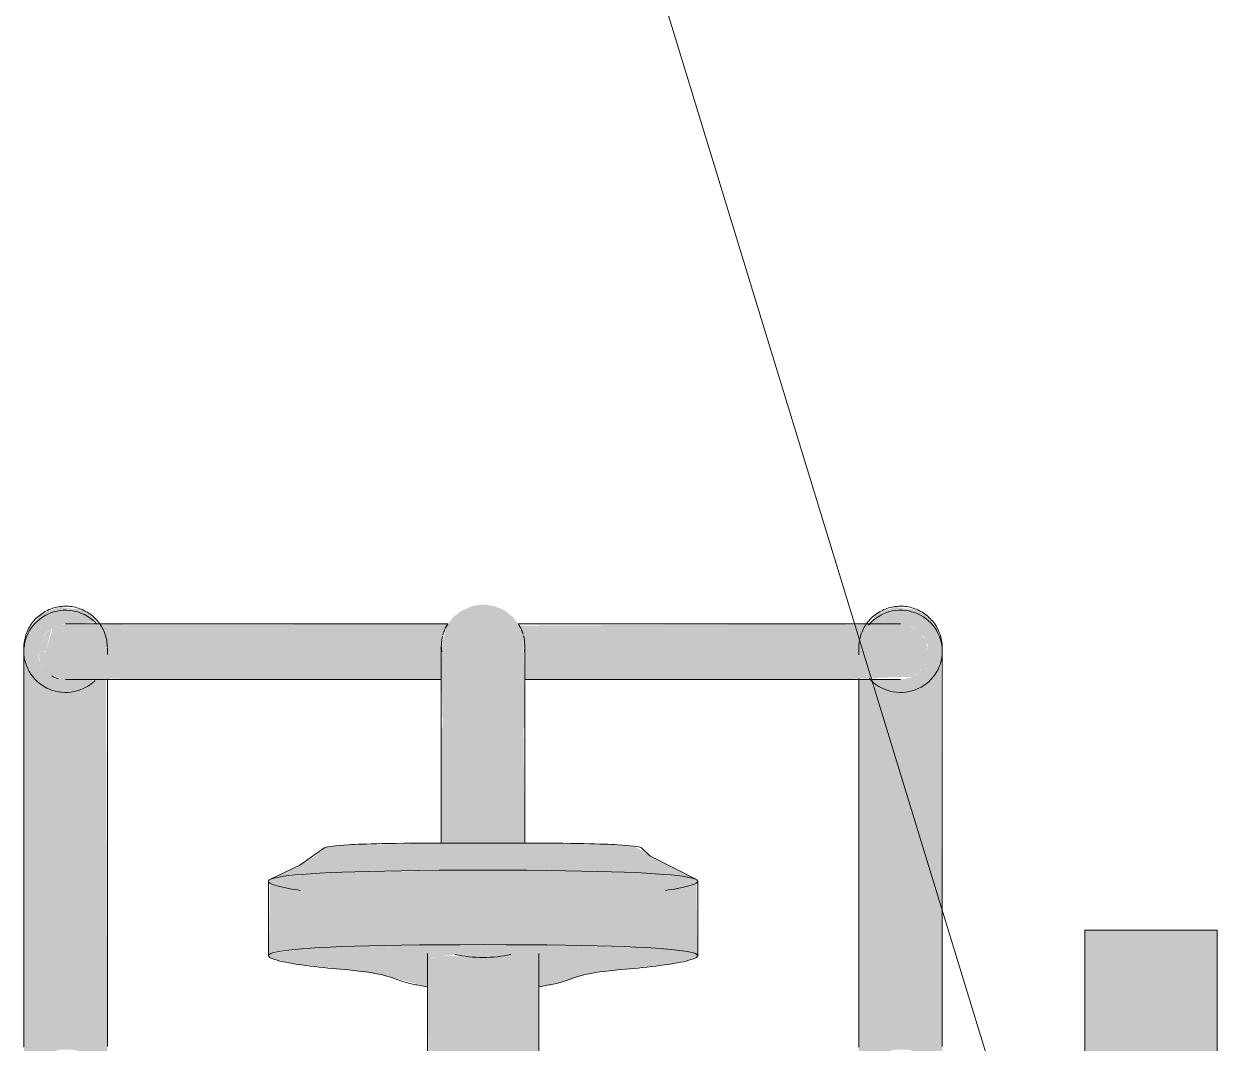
# Model space of a CAD drawing. Header units: inches. Extents: x -16 to 1086, y -88 to 341.
# Drawn here: x 939.52 to 960.95, y 34.07 to 52.37 of the extents above; entities that cross this region are included whole.
import ezdxf

# ---------------------------------------------------------------- set-up
doc = ezdxf.new("R2010")
doc.units = ezdxf.units.IN
doc.header["$MEASUREMENT"] = 0
for name, color, linetype, lineweight in [('G-ANNO-TEXT', 231, 'Continuous', 9), ('L-SITE', 91, 'Continuous', 9), ('Q-SPCQ', 91, 'Continuous', 9)]:
    doc.layers.add(name, color=color, linetype=linetype, lineweight=lineweight)

# ---------------------------------------------------------------- blocks, each defined once
blk = doc.blocks.new('BIKE_HITCH - In Ground-777502-Elevation - West')
at = {"layer": 'L-SITE'}
for points in [[(958.58, 0.66), (959.767, 0.682), (959.767, 14.498), (959.5, 14.552), (959.322, 14.645), (959.144, 14.839), (959.051, 15.038), (959.031, 15.16), (959.029, 15.322), (959.017, 15.706), (959.036, 28.915), (959.161, 29.191), (959.413, 29.406), (959.556, 29.464), (959.69, 29.49), (959.767, 29.498), (959.767, 36.098), (958.58, 36.098), (958.58, 0.672)], [(959.767, 0.682), (960.955, 0.712), (960.955, 36.098), (959.767, 36.098), (959.767, 29.498), (960.052, 29.435), (960.225, 29.339), (960.417, 29.123), (960.502, 28.843), (960.517, 28.748), (960.491, 15.054), (960.348, 14.781), (960.142, 14.599), (959.877, 14.513), (959.767, 14.498), (959.767, 2.851)], [(959.767, 14.498), (959.962, 14.524), (960.207, 14.649), (960.328, 14.758), (960.444, 14.939), (960.491, 15.054), (960.517, 16.153), (960.491, 28.942), (960.417, 29.123), (960.297, 29.279), (960.142, 29.398), (959.913, 29.479), (959.687, 29.489), (959.522, 29.452), (959.442, 29.424), (959.252, 29.288), (959.158, 29.18), (959.091, 29.074), (959.036, 28.915), (959.017, 28.518), (959.036, 15.081), (959.091, 14.923), (959.253, 14.708), (959.299, 14.662), (959.53, 14.542), (959.6, 14.517)]]:
    blk.add_hatch(color=256, dxfattribs=at).paths.add_polyline_path(points, flags=0)
for p, q in [((958.58, 36.098), (958.58, 0.663)), ((958.58, 36.098), (959.767, 36.098)), ((959.767, 36.098), (960.955, 36.098)), ((960.955, 0.703), (960.955, 36.098))]:
    blk.add_line(p, q, dxfattribs=at)
at = {"layer": 'L-SITE', "flags": 128}
for points in [[(959.017, 28.748), (959.018, 28.778), (959.019, 28.808), (959.022, 28.838), (959.027, 28.868), (959.032, 28.897), (959.039, 28.927), (959.046, 28.956), (959.055, 28.984), (959.065, 29.013), (959.076, 29.04), (959.088, 29.068), (959.102, 29.095), (959.116, 29.121), (959.132, 29.147), (959.148, 29.172), (959.165, 29.196), (959.184, 29.22), (959.203, 29.243), (959.223, 29.265), (959.245, 29.286), (959.266, 29.307), (959.289, 29.326), (959.313, 29.345), (959.337, 29.363), (959.362, 29.379), (959.387, 29.395), (959.414, 29.41), (959.44, 29.423), (959.468, 29.436), (959.495, 29.447), (959.523, 29.458), (959.552, 29.467), (959.581, 29.475), (959.61, 29.482), (959.64, 29.487), (959.669, 29.492), (959.699, 29.495), (959.729, 29.497), (959.759, 29.498), (959.789, 29.498), (959.819, 29.497), (959.849, 29.494), (959.879, 29.49), (959.908, 29.485), (959.937, 29.479), (959.967, 29.471), (959.995, 29.463), (960.024, 29.453), (960.052, 29.442), (960.079, 29.43), (960.106, 29.417), (960.133, 29.403), (960.159, 29.388), (960.184, 29.372), (960.208, 29.355), (960.232, 29.337), (960.255, 29.317), (960.278, 29.297), (960.299, 29.277), (960.32, 29.255), (960.34, 29.232), (960.359, 29.209), (960.377, 29.185), (960.394, 29.16), (960.41, 29.135), (960.425, 29.109), (960.439, 29.082), (960.451, 29.055), (960.463, 29.028), (960.474, 29), (960.483, 28.971), (960.492, 28.942), (960.499, 28.913), (960.505, 28.884), (960.51, 28.854), (960.513, 28.824), (960.516, 28.794), (960.517, 28.765), (960.517, 28.748)], [(959.017, 28.583), (959.017, 28.637), (959.017, 28.681), (959.017, 28.714), (959.017, 28.736), (959.017, 28.747), (959.017, 28.748)], [(959.017, 28.748), (959.017, 28.743), (959.017, 28.727), (959.017, 28.7), (959.017, 28.662), (959.017, 28.614), (959.017, 28.555), (959.017, 28.485), (959.017, 28.406), (959.017, 28.316), (959.017, 28.215), (959.017, 28.105), (959.017, 27.986), (959.017, 27.856), (959.017, 27.717), (959.017, 27.569), (959.017, 27.412), (959.017, 27.247), (959.017, 27.073), (959.017, 26.891), (959.017, 26.701), (959.017, 26.504), (959.017, 26.299), (959.017, 26.088), (959.017, 25.87), (959.017, 25.645), (959.017, 25.415), (959.017, 25.18), (959.017, 24.939), (959.017, 24.694), (959.017, 24.444), (959.017, 24.191), (959.017, 23.934), (959.017, 23.674), (959.017, 23.411), (959.017, 23.146), (959.017, 22.879), (959.017, 22.61), (959.017, 22.341), (959.017, 22.071), (959.017, 21.801), (959.017, 21.532), (959.017, 21.263), (959.017, 20.995), (959.017, 20.729), (959.017, 20.465), (959.017, 20.203), (959.017, 19.944), (959.017, 19.689), (959.017, 19.437), (959.017, 19.189), (959.017, 18.946), (959.017, 18.708), (959.017, 18.475), (959.017, 18.247), (959.017, 18.026), (959.017, 17.811), (959.017, 17.603), (959.017, 17.401), (959.017, 17.207), (959.017, 17.021), (959.017, 16.843), (959.017, 16.672), (959.017, 16.511), (959.017, 16.358), (959.017, 16.214), (959.017, 16.08), (959.017, 15.955), (959.017, 15.839), (959.017, 15.734), (959.017, 15.638), (959.017, 15.553), (959.017, 15.478), (959.017, 15.413), (959.017, 15.359), (959.017, 15.316), (959.017, 15.283), (959.017, 15.261), (959.017, 15.25), (959.017, 15.248)], [(960.517, 28.748), (960.517, 28.743), (960.517, 28.727), (960.517, 28.7), (960.517, 28.662), (960.517, 28.614)], [(960.517, 15.248), (960.517, 15.254), (960.517, 15.27), (960.517, 15.297), (960.517, 15.335), (960.517, 15.383), (960.517, 15.442), (960.517, 15.511), (960.517, 15.591), (960.517, 15.681), (960.517, 15.781), (960.517, 15.891), (960.517, 16.011), (960.517, 16.141), (960.517, 16.279), (960.517, 16.427), (960.517, 16.584), (960.517, 16.75), (960.517, 16.924), (960.517, 17.106), (960.517, 17.296), (960.517, 17.493), (960.517, 17.698), (960.517, 17.909), (960.517, 18.127), (960.517, 18.351), (960.517, 18.581), (960.517, 18.817), (960.517, 19.057), (960.517, 19.303), (960.517, 19.552), (960.517, 19.806), (960.517, 20.063), (960.517, 20.323), (960.517, 20.586), (960.517, 20.851), (960.517, 21.118), (960.517, 21.386), (960.517, 21.656), (960.517, 21.925), (960.517, 22.195), (960.517, 22.465), (960.517, 22.734), (960.517, 23.002), (960.517, 23.268), (960.517, 23.532), (960.517, 23.794), (960.517, 24.052), (960.517, 24.308), (960.517, 24.56), (960.517, 24.807), (960.517, 25.051), (960.517, 25.289), (960.517, 25.522), (960.517, 25.749), (960.517, 25.971), (960.517, 26.186), (960.517, 26.394), (960.517, 26.595), (960.517, 26.789), (960.517, 26.976), (960.517, 27.154), (960.517, 27.324), (960.517, 27.486), (960.517, 27.639), (960.517, 27.782), (960.517, 27.917), (960.517, 28.042), (960.517, 28.157), (960.517, 28.263), (960.517, 28.358), (960.517, 28.444), (960.517, 28.519), (960.517, 28.583), (960.517, 28.637), (960.517, 28.681), (960.517, 28.714), (960.517, 28.736), (960.517, 28.747), (960.517, 28.748)], [(959.017, 15.248), (959.017, 15.254), (959.017, 15.27), (959.017, 15.297), (959.017, 15.335), (959.017, 15.383), (959.017, 15.442)], [(960.517, 15.248), (960.516, 15.218), (960.515, 15.188), (960.512, 15.159), (960.507, 15.129), (960.502, 15.099), (960.496, 15.07), (960.488, 15.041), (960.479, 15.012), (960.469, 14.984), (960.458, 14.956), (960.446, 14.929), (960.432, 14.902), (960.418, 14.876), (960.402, 14.85), (960.386, 14.825), (960.369, 14.8), (960.35, 14.777), (960.331, 14.754), (960.311, 14.732), (960.29, 14.71), (960.268, 14.69), (960.245, 14.67), (960.221, 14.652), (960.197, 14.634), (960.172, 14.617), (960.147, 14.602), (960.121, 14.587), (960.094, 14.573), (960.067, 14.561), (960.039, 14.549), (960.011, 14.539), (959.982, 14.53), (959.953, 14.522), (959.924, 14.515), (959.895, 14.509), (959.865, 14.505), (959.835, 14.501), (959.805, 14.499), (959.775, 14.498), (959.745, 14.499), (959.715, 14.5), (959.685, 14.503), (959.656, 14.507), (959.626, 14.512), (959.597, 14.518), (959.568, 14.525), (959.539, 14.534), (959.51, 14.544), (959.482, 14.554), (959.455, 14.566), (959.428, 14.579), (959.401, 14.593), (959.376, 14.609), (959.35, 14.625), (959.326, 14.642), (959.302, 14.66), (959.279, 14.679), (959.256, 14.699), (959.235, 14.72), (959.214, 14.742), (959.194, 14.764), (959.175, 14.788), (959.157, 14.812), (959.14, 14.836), (959.124, 14.862), (959.109, 14.888), (959.096, 14.914), (959.083, 14.941), (959.071, 14.969), (959.06, 14.997), (959.051, 15.026), (959.043, 15.054), (959.035, 15.083), (959.029, 15.113), (959.025, 15.142), (959.021, 15.172), (959.018, 15.202), (959.017, 15.232), (959.017, 15.248)], [(960.517, 15.359), (960.517, 15.316), (960.517, 15.283), (960.517, 15.261), (960.517, 15.25), (960.517, 15.248)]]:
    blk.add_lwpolyline(points, dxfattribs=at)
at = {"layer": 'L-SITE'}
for points in [[(960.055, 29.441), (960.038, 29.448), (960.021, 29.454), (960.004, 29.46)], [(959.067, 29.017), (959.063, 29.007), (959.059, 28.996), (959.055, 28.985)], [(960.479, 28.985), (960.473, 29.003), (960.466, 29.02), (960.459, 29.037)], [(959.023, 28.841), (959.019, 28.81), (959.017, 28.779), (959.017, 28.748)], [(959.017, 28.748), (959.017, 28.732), (959.018, 28.715), (959.019, 28.699)], [(959.021, 15.324), (959.018, 15.299), (959.017, 15.274), (959.017, 15.248)], [(959.017, 15.248), (959.017, 15.211), (959.02, 15.174), (959.025, 15.137)], [(959.055, 15.012), (959.059, 15.001), (959.063, 14.99), (959.067, 14.98)], [(960.459, 14.96), (960.466, 14.977), (960.473, 14.994), (960.479, 15.012)], [(960.005, 14.537), (960.022, 14.543), (960.039, 14.549), (960.055, 14.556)]]:
    blk.add_open_spline(points, degree=3, dxfattribs=at)
for points, knots in [([(960.249, 29.323), (960.244, 29.327), (960.232, 29.337), (960.212, 29.353), (960.194, 29.365), (960.184, 29.372), (960.183, 29.373)], [0.55853713, 0.55853713, 0.55853713, 0.55853713, 0.575, 0.6, 0.625, 0.63059852, 0.63059852, 0.63059852, 0.63059852]), ([(959.161, 29.191), (959.156, 29.183), (959.149, 29.174), (959.143, 29.164), (959.142, 29.163)], [0.6, 0.6, 0.6, 0.6, 0.625, 0.62948667, 0.62948667, 0.62948667, 0.62948667]), ([(960.393, 29.162), (960.392, 29.164), (960.385, 29.173), (960.373, 29.191), (960.357, 29.211), (960.347, 29.224), (960.343, 29.229)], [0.3697654, 0.3697654, 0.3697654, 0.3697654, 0.375, 0.4, 0.425, 0.44223628, 0.44223628, 0.44223628, 0.44223628]), ([(960.517, 28.748), (960.517, 28.789), (960.513, 28.836), (960.505, 28.881), (960.504, 28.887)], [0, 0, 0, 0, 0.1, 0.1151054, 0.1151054, 0.1151054, 0.1151054]), ([(960.502, 15.101), (960.504, 15.11), (960.513, 15.158), (960.517, 15.207), (960.517, 15.248)], [0.877854, 0.877854, 0.877854, 0.877854, 0.9, 1, 1, 1, 1]), ([(959.142, 14.834), (959.143, 14.833), (959.149, 14.823), (959.156, 14.814), (959.161, 14.806)], [0.37034888, 0.37034888, 0.37034888, 0.37034888, 0.375, 0.4, 0.4, 0.4, 0.4]), ([(960.343, 14.768), (960.347, 14.773), (960.357, 14.786), (960.373, 14.806), (960.385, 14.824), (960.392, 14.833), (960.393, 14.835)], [0.55761597, 0.55761597, 0.55761597, 0.55761597, 0.575, 0.6, 0.625, 0.63017959, 0.63017959, 0.63017959, 0.63017959]), ([(960.183, 14.624), (960.185, 14.625), (960.195, 14.632), (960.212, 14.644), (960.232, 14.66), (960.245, 14.67), (960.249, 14.674)], [0.36925883, 0.36925883, 0.36925883, 0.36925883, 0.375, 0.4, 0.425, 0.44138524, 0.44138524, 0.44138524, 0.44138524])]:
    blk.add_open_spline(points, degree=3, knots=knots, dxfattribs=at)
blk = doc.blocks.new('Bicycle_4878 - Bicycle_4878-V5-Elevation - West')
at = {"layer": 'Q-SPCQ'}
for points in [[(940.267, 40.366), (940.461, 40.391), (940.7, 40.508), (940.784, 40.604), (940.138, 40.614), (939.834, 40.847), (939.784, 40.968), (939.767, 41.097), (939.81, 41.289), (939.852, 41.371), (939.992, 41.511), (940.033, 41.511), (940.198, 41.588), (940.405, 41.588), (940.797, 41.627), (940.642, 41.744), (940.461, 41.818), (940.267, 41.843), (940.073, 41.818), (939.852, 41.714), (939.713, 41.597), (939.618, 41.474), (939.543, 41.295), (939.517, 41.104), (939.543, 40.913), (939.618, 40.735), (939.737, 40.582), (939.892, 40.465), (940.073, 40.391)], [(939.543, 41.295), (939.618, 41.474), (939.737, 41.627), (939.992, 41.785), (940.073, 41.818), (940.359, 41.831), (940.542, 41.785), (940.642, 41.744), (940.841, 41.629), (940.642, 41.805), (940.542, 41.855), (940.267, 41.883), (940.174, 41.902), (939.892, 41.805), (939.822, 41.767), (939.59, 41.474)], [(947.767, 39.632), (948.297, 39.666), (948.491, 39.719), (948.517, 39.749), (948.491, 41.389), (948.417, 41.57), (948.297, 41.725), (948.142, 41.844), (947.961, 41.919), (947.767, 41.945), (947.573, 41.919), (947.353, 41.814), (947.232, 41.718), (947.118, 41.57), (947.035, 41.264), (947.017, 40.723), (947.043, 39.719), (947.237, 39.666), (947.573, 39.636)], [(955.267, 40.366), (955.461, 40.391), (955.642, 40.465), (955.797, 40.582), (955.917, 40.735), (955.991, 40.913), (956.017, 41.104), (955.991, 41.296), (955.917, 41.474), (955.797, 41.627), (955.642, 41.744), (955.461, 41.818), (955.267, 41.843), (955.073, 41.818), (954.801, 41.675), (954.705, 41.572), (954.941, 41.588), (955.314, 41.591), (955.457, 41.555), (955.598, 41.469), (955.682, 41.371), (955.724, 41.289), (955.75, 41.227), (955.767, 41.097), (955.708, 40.866), (955.632, 40.759), (955.537, 40.68), (955.421, 40.625), (955.285, 40.6), (955.198, 40.606), (955.081, 40.6), (954.711, 40.615), (954.801, 40.533), (954.892, 40.465), (955.073, 40.391)], [(955.991, 41.296), (955.917, 41.523), (955.711, 41.77), (955.528, 41.856), (955.267, 41.883), (955.174, 41.902), (954.892, 41.805), (954.822, 41.767), (954.737, 41.627), (954.992, 41.785), (955.073, 41.818), (955.359, 41.831), (955.542, 41.785), (955.642, 41.744), (955.841, 41.571), (955.917, 41.474)], [(941.267, 41.097), (947.023, 41.097), (947.024, 41.264), (947.072, 41.474), (947.114, 41.591), (941.267, 41.58), (941.267, 41.227)], [(948.511, 41.097), (954.267, 41.097), (954.267, 41.597), (948.418, 41.566), (948.491, 41.389), (948.511, 41.098)], [(955.017, 41.097), (955.767, 41.097), (955.724, 41.289), (955.632, 41.436), (955.591, 41.474), (955.421, 41.57), (955.285, 41.595), (955.081, 41.595), (954.336, 41.58), (954.267, 41.58), (954.267, 41.097), (954.801, 41.097)], [(939.517, 33.226), (939.56, 33.458), (939.618, 33.595), (939.737, 33.748), (939.98, 33.901), (940.169, 33.952), (940.365, 33.952), (940.461, 33.939), (940.724, 33.804), (940.797, 33.748), (940.954, 33.505), (941.005, 33.314), (941.017, 33.424), (940.991, 40.61), (940.797, 40.582), (940.554, 40.429), (940.361, 40.378), (940.169, 40.378), (939.975, 40.431), (939.81, 40.526), (939.672, 40.665), (939.574, 40.813), (939.517, 41.104), (939.517, 33.314)], [(941.267, 40.597), (947.017, 40.606), (947.017, 41.097), (941.267, 41.097), (941.267, 40.614)], [(954.267, 40.597), (954.267, 41.097), (948.511, 41.097), (948.517, 40.606), (950.758, 40.602)], [(954.267, 40.597), (954.44, 40.615), (955.474, 40.647), (955.591, 40.721), (955.682, 40.824), (955.724, 40.906), (955.75, 40.968), (955.767, 41.097), (954.267, 41.097), (954.267, 40.614)], [(954.517, 33.226), (954.549, 33.431), (954.618, 33.595), (954.737, 33.748), (954.98, 33.901), (955.169, 33.952), (955.365, 33.952), (955.461, 33.939), (955.724, 33.804), (955.797, 33.748), (955.958, 33.496), (956.005, 33.317), (956.017, 33.431), (955.991, 40.913), (955.862, 40.665), (955.724, 40.526), (955.554, 40.429), (955.361, 40.378), (955.169, 40.378), (954.975, 40.431), (954.81, 40.526), (954.638, 40.62), (954.517, 40.597), (954.517, 33.417)], [(947.017, 37.66), (948.517, 37.661), (948.491, 39.719), (948.283, 39.665), (947.767, 39.632), (947.237, 39.666), (947.043, 39.719), (947.017, 39.749), (947.017, 37.661)], [(943.934, 37.002), (944.293, 37.073), (945.236, 37.137), (947.106, 37.171), (947.767, 37.173), (947.251, 37.661), (945.288, 37.625), (944.933, 37.582), (944.718, 37.403), (944.416, 37.232), (944.097, 37.08)], [(947.767, 37.173), (948.283, 37.661), (947.251, 37.661), (947.405, 37.516)], [(951.6, 37.002), (950.838, 37.391), (950.478, 37.605), (949.948, 37.639), (948.917, 37.658), (948.281, 37.66), (947.767, 37.173), (950.309, 37.137), (951.352, 37.063), (951.476, 37.032)], [(943.916, 35.623), (943.952, 35.675), (944.166, 35.724), (944.606, 35.769), (946.359, 35.828), (947.767, 35.836), (947.767, 37.173), (945.225, 37.137), (944.166, 37.059), (943.934, 37.002), (943.934, 36.607)], [(951.618, 35.623), (951.6, 37.002), (951.352, 37.063), (950.309, 37.137), (948.428, 37.171), (947.767, 37.173), (947.767, 35.836), (950.213, 35.804), (951.368, 35.724), (951.6, 35.649)], [(946.767, 35.08), (946.795, 35.582), (946.838, 35.597), (947.076, 35.642), (947.508, 35.66), (948.476, 35.64), (948.752, 35.57), (948.767, 35.555), (948.772, 35.081), (949.191, 35.17), (949.696, 35.318), (950.238, 35.387), (951.133, 35.487), (951.523, 35.572), (951.618, 35.623), (951.582, 35.675), (951.368, 35.724), (950.758, 35.777), (949.175, 35.828), (946.359, 35.828), (944.606, 35.769), (943.952, 35.675), (943.916, 35.623), (944.011, 35.572), (944.402, 35.487), (945.296, 35.387), (945.979, 35.288), (946.762, 35.081)], [(947.767, 29.439), (948.267, 29.493), (948.6, 29.625), (948.696, 29.704), (948.736, 29.748), (948.713, 32.164), (948.551, 31.867), (948.703, 32.564), (948.745, 32.684), (948.767, 32.62), (948.766, 35.557), (948.678, 35.603), (948.471, 35.641), (948.267, 35.66), (947.767, 35.605), (947.058, 35.64), (946.799, 35.585), (946.767, 35.555), (946.795, 32.717), (946.802, 32.749), (946.935, 32.051), (946.934, 31.942), (946.821, 32.164), (946.799, 32.214), (946.821, 29.721), (946.98, 29.6), (947.076, 29.553), (947.267, 29.493), (947.508, 29.453)], [(947.767, 35.605), (948.267, 35.66), (947.267, 35.66), (947.508, 35.619)]]:
    blk.add_hatch(color=256, dxfattribs=at).paths.add_polyline_path(points, flags=0)
h = blk.add_hatch(color=256, dxfattribs=at)
h.paths.add_polyline_path([(940.243, 41.097), (941.267, 41.097), (941.267, 41.597), (940.984, 41.585), (940.138, 41.58), (940.033, 41.511), (939.91, 41.097), (940.105, 41.097)], flags=0)
h.paths.add_polyline_path([(939.852, 41.097), (939.913, 41.109), (940.017, 41.53), (939.852, 41.371), (939.81, 41.289), (939.784, 41.227), (939.767, 41.097), (939.834, 41.097)], flags=0)
h = blk.add_hatch(color=256, dxfattribs=at)
h.paths.add_polyline_path([(940.267, 40.597), (940.511, 40.603), (940.984, 40.61), (941.267, 40.614), (941.267, 41.097), (939.91, 41.097), (940.033, 40.684), (940.198, 40.606), (940.228, 40.603)], flags=0)
h.paths.add_polyline_path([(940.017, 40.664), (940.033, 40.684), (939.91, 41.097), (939.767, 41.097), (939.81, 40.906), (939.852, 40.824), (939.992, 40.684), (940.004, 40.674)], flags=0)
for p, q in [((947.134, 41.597), (941.267, 41.597)), ((954.267, 41.597), (948.4, 41.597)), ((941.267, 40.597), (947.017, 40.597)), ((948.517, 40.597), (954.267, 40.597)), ((947.017, 39.749), (947.017, 37.66)), ((948.517, 37.66), (948.517, 39.749)), ((947.251, 37.661), (948.283, 37.661)), ((943.911, 36.973), (943.911, 35.637)), ((951.623, 35.637), (951.623, 36.973)), ((946.767, 35.676), (946.767, 32.488)), ((948.767, 32.488), (948.767, 35.676))]:
    blk.add_line(p, q, dxfattribs=at)
at = {"layer": 'Q-SPCQ', "flags": 128}
for points in [[(939.517, 41.165), (939.518, 41.195), (939.519, 41.225), (939.522, 41.255), (939.527, 41.285), (939.532, 41.314), (939.539, 41.343), (939.546, 41.372), (939.555, 41.401), (939.565, 41.429), (939.576, 41.457), (939.588, 41.484), (939.602, 41.511), (939.616, 41.538), (939.632, 41.563), (939.648, 41.589), (939.665, 41.613), (939.684, 41.637), (939.703, 41.66), (939.723, 41.682), (939.745, 41.703), (939.766, 41.724), (939.789, 41.743), (939.813, 41.762), (939.837, 41.779), (939.862, 41.796), (939.887, 41.812), (939.914, 41.826), (939.94, 41.84), (939.968, 41.853), (939.995, 41.864), (940.023, 41.874), (940.052, 41.884), (940.081, 41.892), (940.11, 41.898), (940.14, 41.904), (940.169, 41.909), (940.199, 41.912), (940.229, 41.914), (940.259, 41.915), (940.289, 41.915), (940.319, 41.913), (940.349, 41.911), (940.379, 41.907), (940.408, 41.902), (940.437, 41.895), (940.467, 41.888), (940.495, 41.879), (940.524, 41.87), (940.552, 41.859), (940.579, 41.847), (940.606, 41.834), (940.633, 41.82), (940.659, 41.805), (940.684, 41.789), (940.708, 41.771), (940.732, 41.753), (940.755, 41.734), (940.778, 41.714), (940.799, 41.693), (940.82, 41.672), (940.84, 41.649), (940.859, 41.626), (940.877, 41.602), (940.894, 41.577), (940.91, 41.552), (940.925, 41.526), (940.939, 41.499), (940.951, 41.472), (940.963, 41.444), (940.974, 41.416), (940.983, 41.388), (940.992, 41.359), (940.999, 41.33), (941.005, 41.3), (941.01, 41.271), (941.013, 41.241), (941.016, 41.211), (941.017, 41.181)], [(954.517, 41.165), (954.518, 41.195), (954.519, 41.225), (954.522, 41.255), (954.527, 41.285), (954.532, 41.314), (954.539, 41.343), (954.546, 41.372), (954.555, 41.401), (954.565, 41.429), (954.576, 41.457), (954.588, 41.485), (954.602, 41.511), (954.616, 41.538), (954.632, 41.564), (954.648, 41.589), (954.665, 41.613), (954.684, 41.637), (954.703, 41.66), (954.723, 41.682), (954.745, 41.703), (954.766, 41.724), (954.789, 41.743), (954.813, 41.762), (954.837, 41.78), (954.862, 41.796), (954.887, 41.812), (954.914, 41.827), (954.94, 41.84), (954.968, 41.853), (954.995, 41.864), (955.023, 41.874), (955.052, 41.884), (955.081, 41.892), (955.11, 41.899), (955.14, 41.904), (955.169, 41.909), (955.199, 41.912), (955.229, 41.914), (955.259, 41.915), (955.289, 41.915), (955.319, 41.913), (955.349, 41.911), (955.379, 41.907), (955.408, 41.902), (955.437, 41.896), (955.467, 41.888), (955.495, 41.88), (955.524, 41.87), (955.552, 41.859), (955.579, 41.847), (955.606, 41.834), (955.633, 41.82), (955.659, 41.805), (955.684, 41.789), (955.708, 41.772), (955.732, 41.753), (955.755, 41.734), (955.778, 41.714), (955.799, 41.693), (955.82, 41.672), (955.84, 41.649), (955.859, 41.626), (955.877, 41.602), (955.894, 41.577), (955.91, 41.552), (955.925, 41.526), (955.939, 41.499), (955.951, 41.472), (955.963, 41.444), (955.974, 41.416), (955.983, 41.388), (955.992, 41.359), (955.999, 41.33), (956.005, 41.301), (956.01, 41.271), (956.013, 41.241), (956.016, 41.211), (956.017, 41.181), (956.017, 41.165)], [(941.267, 41.597), (941.227, 41.597), (941.187, 41.597), (941.147, 41.597), (941.108, 41.597), (941.068, 41.597), (941.029, 41.597), (940.991, 41.597), (940.952, 41.597), (940.915, 41.597), (940.878, 41.597), (940.841, 41.597), (940.805, 41.597), (940.77, 41.597), (940.736, 41.597), (940.702, 41.597), (940.67, 41.597), (940.638, 41.597), (940.608, 41.597), (940.578, 41.597), (940.55, 41.597), (940.522, 41.597), (940.496, 41.597), (940.471, 41.597), (940.448, 41.597), (940.426, 41.597), (940.405, 41.597), (940.385, 41.597), (940.367, 41.597), (940.35, 41.597), (940.335, 41.597), (940.321, 41.597), (940.309, 41.597), (940.298, 41.597), (940.289, 41.597), (940.282, 41.597), (940.276, 41.597), (940.271, 41.597), (940.268, 41.597), (940.267, 41.597)], [(955.267, 41.597), (955.266, 41.597), (955.264, 41.597), (955.26, 41.597), (955.254, 41.597), (955.247, 41.597), (955.238, 41.597), (955.228, 41.597), (955.216, 41.597), (955.203, 41.597), (955.188, 41.597), (955.172, 41.597), (955.154, 41.597), (955.135, 41.597), (955.114, 41.597), (955.092, 41.597), (955.069, 41.597), (955.045, 41.597), (955.019, 41.597), (954.992, 41.597), (954.964, 41.597), (954.935, 41.597), (954.904, 41.597), (954.873, 41.597), (954.841, 41.597), (954.807, 41.597), (954.773, 41.597), (954.738, 41.597), (954.703, 41.597), (954.666, 41.597), (954.629, 41.597), (954.592, 41.597), (954.554, 41.597), (954.515, 41.597), (954.476, 41.597), (954.437, 41.597), (954.397, 41.597), (954.358, 41.597), (954.318, 41.597), (954.278, 41.597), (954.267, 41.597)], [(939.517, 33.992), (939.517, 34.092), (939.517, 34.196), (939.517, 34.306), (939.517, 34.42), (939.517, 34.539), (939.517, 34.661), (939.517, 34.788), (939.517, 34.919), (939.517, 35.053), (939.517, 35.19), (939.517, 35.331), (939.517, 35.475), (939.517, 35.621), (939.517, 35.77), (939.517, 35.921), (939.517, 36.074), (939.517, 36.229), (939.517, 36.385), (939.517, 36.543), (939.517, 36.701), (939.517, 36.86), (939.517, 37.02), (939.517, 37.18), (939.517, 37.34), (939.517, 37.5), (939.517, 37.659), (939.517, 37.817), (939.517, 37.974), (939.517, 38.13), (939.517, 38.285), (939.517, 38.437), (939.517, 38.588), (939.517, 38.736), (939.517, 38.882), (939.517, 39.025), (939.517, 39.166), (939.517, 39.302), (939.517, 39.436), (939.517, 39.566), (939.517, 39.692), (939.517, 39.814), (939.517, 39.932), (939.517, 40.045), (939.517, 40.154), (939.517, 40.257), (939.517, 40.356), (939.517, 40.45), (939.517, 40.539), (939.517, 40.622), (939.517, 40.7), (939.517, 40.772), (939.517, 40.838), (939.517, 40.899), (939.517, 40.953), (939.517, 41.001), (939.517, 41.044), (939.517, 41.08), (939.517, 41.109), (939.517, 41.133), (939.517, 41.15), (939.517, 41.161), (939.517, 41.165), (939.517, 41.165)], [(939.517, 41.165), (939.517, 41.162), (939.517, 41.152), (939.517, 41.136), (939.517, 41.114), (939.517, 41.104)], [(941.017, 41.104), (941.017, 41.129), (941.017, 41.147), (941.017, 41.159), (941.017, 41.165)], [(941.017, 41.162), (941.017, 41.152), (941.017, 41.136), (941.017, 41.114), (941.017, 41.085), (941.017, 41.05)], [(947.017, 41.195), (947.017, 41.194), (947.017, 41.191), (947.017, 41.186), (947.017, 41.179), (947.017, 41.17), (947.017, 41.159), (947.017, 41.146), (947.017, 41.131), (947.017, 41.115), (947.017, 41.096), (947.017, 41.076), (947.017, 41.054), (947.017, 41.03), (947.017, 41.004), (947.017, 40.976), (947.017, 40.947), (947.017, 40.917), (947.017, 40.885), (947.017, 40.851), (947.017, 40.816), (947.017, 40.779), (947.017, 40.741), (947.017, 40.702), (947.017, 40.662), (947.017, 40.62), (947.017, 40.578), (947.017, 40.534), (947.017, 40.489), (947.017, 40.444), (947.017, 40.398), (947.017, 40.351), (947.017, 40.303), (947.017, 40.255), (947.017, 40.206), (947.017, 40.157), (947.017, 40.108), (947.017, 40.058), (947.017, 40.008), (947.017, 39.958), (947.017, 39.908), (947.017, 39.858), (947.017, 39.809), (947.017, 39.759), (947.017, 39.749)], [(948.517, 39.749), (948.517, 39.799), (948.517, 39.849), (948.517, 39.898), (948.517, 39.948), (948.517, 39.998), (948.517, 40.048), (948.517, 40.098), (948.517, 40.148), (948.517, 40.197), (948.517, 40.245), (948.517, 40.294), (948.517, 40.341), (948.517, 40.389), (948.517, 40.435), (948.517, 40.481), (948.517, 40.525), (948.517, 40.569), (948.517, 40.612), (948.517, 40.654), (948.517, 40.694), (948.517, 40.734), (948.517, 40.772), (948.517, 40.809), (948.517, 40.844), (948.517, 40.878), (948.517, 40.911), (948.517, 40.942), (948.517, 40.971), (948.517, 40.999), (948.517, 41.025), (948.517, 41.049), (948.517, 41.072), (948.517, 41.092), (948.517, 41.111), (948.517, 41.128), (948.517, 41.143), (948.517, 41.157), (948.517, 41.168), (948.517, 41.177), (948.517, 41.185), (948.517, 41.19), (948.517, 41.193), (948.517, 41.195)], [(954.517, 41.044), (954.517, 41.08), (954.517, 41.109), (954.517, 41.133), (954.517, 41.15), (954.517, 41.161), (954.517, 41.165)], [(954.517, 41.162), (954.517, 41.152), (954.517, 41.136), (954.517, 41.114), (954.517, 41.104)], [(956.017, 41.104), (956.017, 41.129), (956.017, 41.147), (956.017, 41.159), (956.017, 41.165), (956.017, 41.165)], [(956.017, 41.165), (956.017, 41.162), (956.017, 41.152), (956.017, 41.136), (956.017, 41.114), (956.017, 41.085), (956.017, 41.05), (956.017, 41.009), (956.017, 40.962), (956.017, 40.909), (956.017, 40.849), (956.017, 40.784), (956.017, 40.713), (956.017, 40.636), (956.017, 40.554), (956.017, 40.466), (956.017, 40.374), (956.017, 40.275), (956.017, 40.172), (956.017, 40.064), (956.017, 39.952), (956.017, 39.835), (956.017, 39.714), (956.017, 39.588), (956.017, 39.459), (956.017, 39.326), (956.017, 39.19), (956.017, 39.05), (956.017, 38.908), (956.017, 38.762), (956.017, 38.615), (956.017, 38.464), (956.017, 38.312), (956.017, 38.158), (956.017, 38.002), (956.017, 37.845), (956.017, 37.687), (956.017, 37.528), (956.017, 37.368), (956.017, 37.208), (956.017, 37.048), (956.017, 36.889), (956.017, 36.729), (956.017, 36.571), (956.017, 36.413), (956.017, 36.256), (956.017, 36.101), (956.017, 35.948), (956.017, 35.797), (956.017, 35.647), (956.017, 35.501), (956.017, 35.356), (956.017, 35.215), (956.017, 35.077), (956.017, 34.942), (956.017, 34.811), (956.017, 34.684), (956.017, 34.56), (956.017, 34.441), (956.017, 34.326), (956.017, 34.216), (956.017, 34.11), (956.017, 34.009)], [(940.267, 40.597), (940.268, 40.597), (940.27, 40.597), (940.274, 40.597), (940.28, 40.597), (940.287, 40.597), (940.296, 40.597), (940.306, 40.597), (940.318, 40.597), (940.331, 40.597), (940.346, 40.597), (940.362, 40.597), (940.38, 40.597), (940.399, 40.597), (940.42, 40.597), (940.442, 40.597), (940.465, 40.597), (940.489, 40.597), (940.515, 40.597), (940.542, 40.597), (940.57, 40.597), (940.6, 40.597), (940.63, 40.597), (940.661, 40.597), (940.694, 40.597), (940.727, 40.597), (940.761, 40.597), (940.796, 40.597), (940.831, 40.597), (940.868, 40.597), (940.905, 40.597), (940.942, 40.597), (940.98, 40.597), (941.019, 40.597), (941.058, 40.597), (941.097, 40.597), (941.137, 40.597), (941.176, 40.597), (941.216, 40.597), (941.256, 40.597), (941.267, 40.597)], [(941.017, 40.61), (941.017, 40.554), (941.017, 40.466), (941.017, 40.373), (941.017, 40.275), (941.017, 40.172), (941.017, 40.064), (941.017, 39.952), (941.017, 39.835), (941.017, 39.714), (941.017, 39.588), (941.017, 39.459), (941.017, 39.326), (941.017, 39.19), (941.017, 39.05), (941.017, 38.908), (941.017, 38.762), (941.017, 38.614), (941.017, 38.464), (941.017, 38.312), (941.017, 38.158), (941.017, 38.002), (941.017, 37.845), (941.017, 37.687), (941.017, 37.528), (941.017, 37.368), (941.017, 37.208), (941.017, 37.048), (941.017, 36.888), (941.017, 36.729), (941.017, 36.57), (941.017, 36.413), (941.017, 36.256), (941.017, 36.101), (941.017, 35.948), (941.017, 35.796), (941.017, 35.647), (941.017, 35.5), (941.017, 35.356), (941.017, 35.215), (941.017, 35.077), (941.017, 34.942), (941.017, 34.811), (941.017, 34.684), (941.017, 34.56), (941.017, 34.441), (941.017, 34.326), (941.017, 34.215), (941.017, 34.11), (941.017, 34.009)], [(954.267, 40.597), (954.307, 40.597), (954.347, 40.597), (954.387, 40.597), (954.426, 40.597), (954.466, 40.597), (954.505, 40.597), (954.543, 40.597), (954.582, 40.597), (954.619, 40.597), (954.656, 40.597), (954.693, 40.597), (954.729, 40.597), (954.764, 40.597), (954.798, 40.597), (954.832, 40.597), (954.864, 40.597), (954.896, 40.597), (954.926, 40.597), (954.956, 40.597), (954.984, 40.597), (955.012, 40.597), (955.038, 40.597), (955.063, 40.597), (955.086, 40.597), (955.109, 40.597), (955.129, 40.597), (955.149, 40.597), (955.167, 40.597), (955.184, 40.597), (955.199, 40.597), (955.213, 40.597), (955.225, 40.597), (955.236, 40.597), (955.245, 40.597), (955.252, 40.597), (955.259, 40.597), (955.263, 40.597), (955.266, 40.597), (955.267, 40.597)], [(954.517, 33.992), (954.517, 34.092), (954.517, 34.197), (954.517, 34.306), (954.517, 34.42), (954.517, 34.539), (954.517, 34.662), (954.517, 34.788), (954.517, 34.919), (954.517, 35.053), (954.517, 35.191), (954.517, 35.331), (954.517, 35.475), (954.517, 35.621), (954.517, 35.77), (954.517, 35.921), (954.517, 36.074), (954.517, 36.229), (954.517, 36.385), (954.517, 36.543), (954.517, 36.701), (954.517, 36.86), (954.517, 37.02), (954.517, 37.18), (954.517, 37.34), (954.517, 37.5), (954.517, 37.659), (954.517, 37.817), (954.517, 37.974), (954.517, 38.13), (954.517, 38.285), (954.517, 38.438), (954.517, 38.588), (954.517, 38.737), (954.517, 38.882), (954.517, 39.025), (954.517, 39.166), (954.517, 39.303), (954.517, 39.436), (954.517, 39.566), (954.517, 39.692), (954.517, 39.814), (954.517, 39.932), (954.517, 40.045), (954.517, 40.154), (954.517, 40.258), (954.517, 40.357), (954.517, 40.45), (954.517, 40.539), (954.517, 40.615)], [(944.927, 37.578), (944.476, 37.265), (943.947, 37.009)], [(951.587, 37.009), (950.764, 37.433), (950.607, 37.578)]]:
    blk.add_lwpolyline(points, dxfattribs=at)
at = {"layer": 'Q-SPCQ'}
blk.add_arc((940.267, 41.097), 0.5, 240, 255, dxfattribs=at)
for centre, major_axis, ratio, start_param, end_param in [((940.267, 41.104), (0.75, 0), 0.984808, 0.721733, 3.141593), ((955.267, 41.104), (0.75, 0), 0.984808, 0, 2.449087), ((940.267, 41.104), (0.75, 0), 0.984808, 3.141593, 5.497787), ((955.267, 41.104), (0.75, 0), 0.984808, 3.857092, 6.283185), ((947.767, 36.012), (1, 0), 0.406737, 4.18879, 5.235988)]:
    blk.add_ellipse(centre, major_axis=major_axis, ratio=ratio, start_param=start_param, end_param=end_param, dxfattribs=at)
for points, knots in [([(947.046, 41.402), (947.046, 41.402), (947.049, 41.413), (947.054, 41.427), (947.061, 41.446), (947.065, 41.459), (947.07, 41.472), (947.076, 41.488), (947.085, 41.507), (947.093, 41.524), (947.1, 41.537), (947.104, 41.545), (947.108, 41.553), (947.113, 41.563), (947.12, 41.574), (947.126, 41.584), (947.129, 41.589), (947.131, 41.591)], [0.1657616, 0.1657616, 0.1657616, 0.1657616, 0.1666667, 0.1944444, 0.2083333, 0.2222222, 0.2361111, 0.25, 0.2777778, 0.3055556, 0.3194444, 0.3333333, 0.3472222, 0.3611111, 0.3888889, 0.4166667, 0.4444444, 0.4444444, 0.4444444, 0.4444444]), ([(948.404, 41.591), (948.405, 41.589), (948.408, 41.584), (948.414, 41.574), (948.421, 41.563), (948.426, 41.553), (948.43, 41.545), (948.434, 41.537), (948.441, 41.524), (948.449, 41.507), (948.458, 41.488), (948.464, 41.472), (948.469, 41.459), (948.474, 41.446), (948.479, 41.43), (948.483, 41.419), (948.485, 41.413)], [0.5555556, 0.5555556, 0.5555556, 0.5555556, 0.5833333, 0.6111111, 0.6388889, 0.6527778, 0.6666667, 0.6805556, 0.6944444, 0.7222222, 0.75, 0.7638889, 0.7777778, 0.7916667, 0.8055556, 0.8243415, 0.8243415, 0.8243415, 0.8243415]), ([(947.017, 41.195), (947.018, 41.22), (947.02, 41.258), (947.026, 41.305), (947.031, 41.34), (947.036, 41.364), (947.04, 41.378), (947.04, 41.38)], [0, 0, 0, 0, 0.0555556, 0.0833333, 0.1111111, 0.1388889, 0.1462032, 0.1462032, 0.1462032, 0.1462032]), ([(948.494, 41.38), (948.495, 41.377), (948.498, 41.364), (948.503, 41.34), (948.509, 41.305), (948.514, 41.258), (948.516, 41.22), (948.517, 41.195)], [0.85442, 0.85442, 0.85442, 0.85442, 0.8611111, 0.8888889, 0.9166667, 0.9444444, 1, 1, 1, 1]), ([(948.517, 41.195), (948.517, 41.179), (948.516, 41.146), (948.513, 41.114), (948.511, 41.098)], [0, 0, 0, 0, 0.5, 0.9942739, 0.9942739, 0.9942739, 0.9942739]), ([(944.933, 37.582), (944.964, 37.6), (945.267, 37.631), (946.051, 37.661), (947.251, 37.661)], [0.2560969, 0.2560969, 0.2560969, 0.2560969, 0.3207509, 0.3957861, 0.3957861, 0.3957861, 0.3957861]), ([(948.283, 37.661), (949.483, 37.661), (950.267, 37.631), (950.57, 37.6), (950.602, 37.582)], [0, 0, 0, 0, 0.0750352, 0.1396892, 0.1396892, 0.1396892, 0.1396892]), ([(947.767, 37.173), (943.248, 37.173), (943.728, 36.931), (944.416, 36.82), (944.487, 36.81)], [-0.7724372, -0.7724372, -0.7724372, -0.7724372, -0.5012721, -0.4703369, -0.4703369, -0.4703369, -0.4703369]), ([(951.047, 36.81), (951.118, 36.82), (951.806, 36.931), (952.286, 37.173), (947.767, 37.173)], [-0.3021003, -0.3021003, -0.3021003, -0.3021003, -0.2711651, 0, 0, 0, 0]), ([(947.767, 35.836), (943.248, 35.836), (943.963, 35.477), (945.462, 35.386), (946.094, 35.279), (946.333, 35.156), (946.668, 35.094), (946.762, 35.081)], [-0.7724372, -0.7724372, -0.7724372, -0.7724372, -0.5012721, -0.3222089, -0.1989454, -0.0939544, -0.0643698, -0.0643698, -0.0643698, -0.0643698]), ([(948.772, 35.081), (948.866, 35.094), (949.202, 35.156), (949.44, 35.279), (950.072, 35.386), (951.571, 35.477), (952.286, 35.836), (947.767, 35.836)], [-0.7080674, -0.7080674, -0.7080674, -0.7080674, -0.6784828, -0.5734918, -0.4502283, -0.2711651, 0, 0, 0, 0])]:
    blk.add_open_spline(points, degree=3, knots=knots, dxfattribs=at)
blk.add_open_spline([(947.023, 41.097), (947.021, 41.114), (947.018, 41.146), (947.017, 41.179), (947.017, 41.195)], degree=3, dxfattribs=at)

msp = doc.modelspace()

# ---------------------------------------------------------------- linework, layer by layer
at = {"layer": 'G-ANNO-TEXT'}
msp.add_line((959.645, 24.613), (947.529, 64.172), dxfattribs=at)

# ---------------------------------------------------------------- block references
at = {"layer": 'L-SITE'}
msp.add_blockref('BIKE_HITCH - In Ground-777502-Elevation - West', (0, 0), dxfattribs=at)
at = {"layer": 'Q-SPCQ'}
msp.add_blockref('Bicycle_4878 - Bicycle_4878-V5-Elevation - West', (0, 0), dxfattribs=at)

doc.saveas('drawing.dxf')
